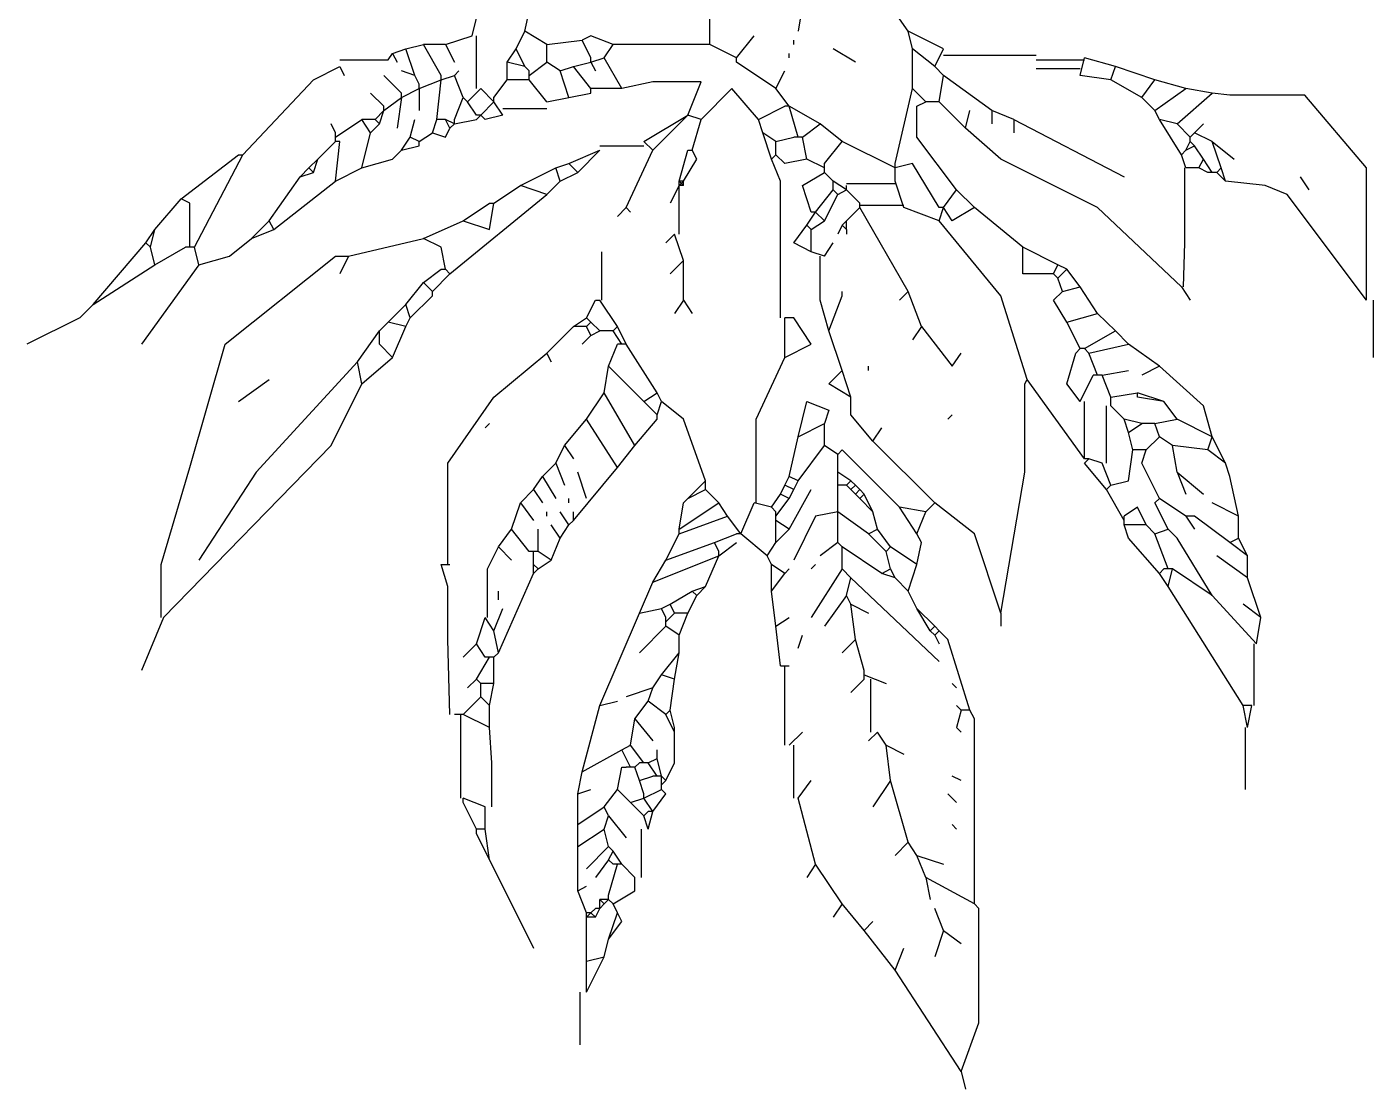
# Model space of a CAD drawing. Header units: millimetres. Extents: x 4028 to 9411, y 1490 to 4747.
# Drawn here: x 5732.2 to 5867.2, y 3648.4 to 3754.9 of the extents above; entities that cross this region are included whole.
import ezdxf

# ---------------------------------------------------------------- set-up
doc = ezdxf.new("R2010")
doc.units = ezdxf.units.MM

# ---------------------------------------------------------------- blocks, each defined once
blk = doc.blocks.new('A$C0EA44169')
at = {"linetype": 'Continuous'}
for points in [[(770, 1320), (780.9, 1369.5)], [(1248.4, 1320), (1210, 1375)], [(1116.5, 1353), (1111, 1320)], [(704, 1314.5), (709.5, 1336.5)], [(1001, 1303.5), (1001, 1336.5)], [(670.9, 1303.5), (704, 1314.5)], [(709.5, 1248.5), (709.5, 1314.5)], [(759, 1298), (770, 1320)], [(797.5, 1303.5), (770, 1320)], [(880, 1303.5), (852.4, 1314.5), (841.4, 1309)], [(1034, 1287), (1056, 1314.5)], [(1292.5, 1298), (1248.4, 1320)], [(1253.9, 1298), (1248.4, 1320)], [(604.9, 1292.5), (621.5, 1298)], [(621.5, 1298), (643.5, 1303.5)], [(632.5, 1265), (621.5, 1298)], [(665.4, 1265), (643.5, 1303.5)], [(670.9, 1303.5), (643.5, 1303.5)], [(670.9, 1303.5), (682, 1281.5)], [(748, 1281.5), (759, 1298)], [(770, 1276), (759, 1298)], [(797.5, 1303.5), (841.4, 1309)], [(797.5, 1281.5), (797.5, 1303.5)], [(852.4, 1287), (841.4, 1309)], [(869, 1287), (880, 1303.5)], [(1001, 1303.5), (880, 1303.5)], [(1034, 1287), (1001, 1303.5)], [(1105.5, 1303.5), (1105.5, 1309)], [(1182.5, 1281.5), (1155, 1298)], [(1253.9, 1248.5), (1253.9, 1298)], [(1281.5, 1276), (1253.9, 1298)], [(1281.5, 1276), (1292.5, 1298)], [(539, 1284.3), (599.5, 1284.3), (604.9, 1292.5)], [(604.9, 1292.5), (610.4, 1281.5)], [(748, 1259.5), (748, 1281.5)], [(770, 1276), (748, 1281.5)], [(775.5, 1265), (797.5, 1281.5)], [(814, 1270.5), (797.5, 1281.5)], [(830.5, 1276), (852.4, 1281.5)], [(852.4, 1281.5), (869, 1287)], [(852.4, 1281.5), (852.4, 1287)], [(852.4, 1281.5), (858, 1270.5)], [(891, 1248.5), (869, 1287)], [(1083.4, 1248.5), (1034, 1281.5), (1034, 1287)], [(1100, 1287), (1100, 1292.5)], [(1408, 1289.7), (1292.5, 1289.7)], [(1408, 1284.3), (1468.5, 1284.3)], [(1463, 1265), (1468.5, 1287)], [(1507, 1276), (1468.5, 1287)], [(418, 1166), (506, 1259.5), (539, 1276)], [(539, 1276), (544.4, 1265)], [(615.9, 1243), (594, 1265)], [(632.5, 1265), (615.9, 1270.5)], [(638, 1254), (632.5, 1265)], [(665.4, 1259.5), (682, 1265)], [(665.4, 1259.5), (665.4, 1265)], [(682, 1265), (687.5, 1270.5)], [(693, 1237.5), (682, 1265)], [(775.5, 1270.5), (770, 1276)], [(775.5, 1265), (775.5, 1270.5)], [(775.5, 1259.5), (775.5, 1265)], [(814, 1270.5), (830.5, 1276)], [(825, 1237.5), (814, 1270.5)], [(852.4, 1248.5), (830.5, 1276)], [(1083.4, 1248.5), (1094.5, 1270.5)], [(1292.5, 1265), (1281.5, 1276)], [(1287, 1232), (1292.5, 1265)], [(1353, 1221), (1292.5, 1265)], [(1463, 1273.3), (1408, 1273.3)], [(1501.5, 1259.5), (1463, 1265)], [(1501.5, 1259.5), (1507, 1276)], [(1556.4, 1259.5), (1507, 1276)], [(615.9, 1237.5), (638, 1248.5)], [(638, 1248.5), (665.4, 1259.5)], [(638, 1248.5), (638, 1254)], [(638, 1248.5), (638, 1221)], [(659.9, 1210), (665.4, 1259.5)], [(698.5, 1232), (715, 1248.5)], [(731.4, 1232), (715, 1248.5)], [(731.4, 1237.5), (748, 1259.5)], [(775.5, 1259.5), (748, 1259.5)], [(797.5, 1232), (775.5, 1259.5)], [(825, 1237.5), (852.4, 1243), (852.4, 1248.5)], [(891, 1248.5), (852.4, 1248.5)], [(973.5, 1215.5), (990, 1256.8), (929.5, 1256.8), (891, 1248.5)], [(1061.5, 1210), (1028.4, 1248.5), (990, 1210)], [(1100, 1226.5), (1083.4, 1248.5)], [(1232, 1155), (1253.9, 1248.5)], [(1270.5, 1232), (1253.9, 1248.5)], [(1540, 1237.5), (1501.5, 1259.5)], [(1540, 1237.5), (1556.4, 1259.5)], [(1595, 1248.5), (1556.4, 1259.5)], [(1556.4, 1221), (1595, 1248.5)], [(1628, 1243), (1595, 1248.5)], [(594, 1226.5), (577.5, 1243)], [(594, 1221), (615.9, 1237.5)], [(615.9, 1237.5), (610.4, 1199)], [(615.9, 1237.5), (615.9, 1243)], [(682, 1210), (693, 1237.5)], [(698.5, 1232), (693, 1237.5)], [(709.5, 1215.5), (698.5, 1232)], [(715, 1215.5), (731.4, 1232)], [(731.4, 1232), (731.4, 1237.5)], [(742.5, 1215.5), (731.4, 1232)], [(797.5, 1232), (825, 1237.5)], [(1308.9, 1122), (1259.4, 1188), (1259.4, 1226.5), (1270.5, 1232)], [(1287, 1232), (1270.5, 1232)], [(1319.9, 1199), (1287, 1232)], [(1556.4, 1221), (1540, 1237.5)], [(1584, 1204.5), (1628, 1243)], [(1820.5, 984.5), (1820.5, 1149.5), (1743.5, 1240.3), (1650, 1240.3), (1628, 1243)], [(533.5, 1188), (566.5, 1210)], [(577.5, 1193.5), (566.5, 1210)], [(583, 1210), (566.5, 1210)], [(583, 1210), (594, 1221)], [(588.5, 1204.5), (583, 1210)], [(588.5, 1204.5), (594, 1221)], [(594, 1221), (594, 1226.5)], [(627, 1188), (632.5, 1210)], [(654.5, 1193.5), (659.9, 1210)], [(670.9, 1210), (659.9, 1210)], [(676.5, 1199), (670.9, 1210)], [(682, 1204.5), (670.9, 1210)], [(682, 1204.5), (709.5, 1210), (715, 1215.5)], [(682, 1204.5), (682, 1210)], [(715, 1215.5), (709.5, 1215.5)], [(742.5, 1215.5), (720.4, 1210), (715, 1215.5)], [(742.5, 1223.8), (797.5, 1223.8)], [(918.5, 1182.5), (973.5, 1215.5)], [(929.5, 1171.5), (973.5, 1215.5)], [(990, 1210), (973.5, 1215.5)], [(979, 1171.5), (990, 1210)], [(1061.5, 1210), (1094.5, 1226.5)], [(1067, 1193.5), (1061.5, 1210)], [(1100, 1226.5), (1094.5, 1226.5)], [(1111, 1188), (1100, 1226.5)], [(1138.4, 1204.5), (1100, 1226.5)], [(1319.9, 1199), (1325.5, 1221)], [(1380.4, 1210), (1353, 1221)], [(1353, 1221), (1353, 1204.5)], [(1380.4, 1210), (1518, 1138.5)], [(1380.4, 1210), (1380.4, 1193.5)], [(1562, 1210), (1556.4, 1221)], [(1589.5, 1166), (1562, 1210)], [(1584, 1204.5), (1562, 1210)], [(533.5, 1193.5), (528, 1204.5)], [(533.5, 1188), (533.5, 1193.5)], [(566.5, 1149.5), (577.5, 1193.5)], [(577.5, 1193.5), (588.5, 1204.5)], [(638, 1182.5), (654.5, 1193.5)], [(654.5, 1193.5), (670.9, 1188), (676.5, 1199)], [(676.5, 1199), (682, 1204.5)], [(1077.9, 1160.5), (1067, 1193.5)], [(1083.4, 1182.5), (1067, 1193.5)], [(1116.5, 1188), (1138.4, 1204.5)], [(1166, 1182.5), (1138.4, 1204.5)], [(1589.5, 1001), (1484.9, 1100), (1364, 1160.5), (1319.9, 1199)], [(1600.5, 1188), (1584, 1204.5)], [(1600.5, 1188), (1605.9, 1193.5)], [(1605.9, 1193.5), (1616.9, 1204.5)], [(1628, 1182.5), (1605.9, 1193.5)], [(511.5, 1160.5), (533.5, 1182.5)], [(533.5, 1182.5), (533.5, 1188)], [(533.5, 1133), (539, 1182.5), (533.5, 1182.5)], [(615.9, 1171.5), (627, 1188)], [(615.9, 1171.5), (638, 1177), (638, 1182.5)], [(638, 1182.5), (627, 1188)], [(863.5, 1177), (918.5, 1177)], [(929.5, 1171.5), (918.5, 1182.5)], [(1083.4, 1182.5), (1105.5, 1188)], [(1083.4, 1166), (1083.4, 1182.5)], [(1111, 1188), (1105.5, 1188)], [(1116.5, 1188), (1111, 1188)], [(1122, 1160.5), (1116.5, 1188)], [(1143.9, 1155), (1166, 1182.5)], [(1232, 1149.5), (1166, 1182.5)], [(1595, 1171.5), (1600.5, 1182.5)], [(1595, 1171.5), (1605.9, 1177)], [(1600.5, 1182.5), (1600.5, 1188)], [(1605.9, 1177), (1600.5, 1182.5)], [(1616.9, 1160.5), (1605.9, 1177)], [(1639, 1149.5), (1628, 1182.5)], [(1628, 1182.5), (1655.5, 1160.5)], [(341, 1111), (412.5, 1166), (418, 1166)], [(357.5, 1050.5), (418, 1166)], [(500.5, 1149.5), (511.5, 1160.5)], [(506, 1144), (511.5, 1160.5)], [(566.5, 1149.5), (604.9, 1160.5), (615.9, 1171.5)], [(825, 1155), (863.5, 1171.5)], [(835.9, 1144), (863.5, 1171.5)], [(896.4, 1100), (929.5, 1171.5)], [(962.4, 1133), (973.5, 1171.5), (979, 1171.5)], [(967.9, 1133), (984.5, 1160.5), (979, 1171.5)], [(1077.9, 1160.5), (1083.4, 1166)], [(1089, 962.5), (1089, 1133), (1077.9, 1160.5)], [(1122, 1160.5), (1094.5, 1155), (1083.4, 1166)], [(1143.9, 1149.5), (1122, 1160.5)], [(1589.5, 1166), (1595, 1171.5)], [(1595, 1149.5), (1589.5, 1166)], [(1611.4, 1149.5), (1616.9, 1160.5)], [(1628, 1144), (1616.9, 1160.5)], [(489.4, 1138.5), (500.5, 1149.5)], [(489.4, 1138.5), (506, 1144)], [(506, 1144), (500.5, 1149.5)], [(533.5, 1133), (566.5, 1149.5)], [(764.5, 1127.5), (808.5, 1149.5)], [(808.5, 1149.5), (825, 1155)], [(814, 1133), (808.5, 1149.5)], [(814, 1133), (835.9, 1144)], [(835.9, 1144), (825, 1155)], [(1127.5, 1094.5), (1116.5, 1127.5), (1143.9, 1144)], [(1143.9, 1149.5), (1143.9, 1155)], [(1143.9, 1144), (1143.9, 1149.5)], [(1155, 1133), (1143.9, 1144)], [(1287, 1100), (1253.9, 1155), (1232, 1149.5)], [(1232, 1149.5), (1232, 1155)], [(1232, 1133), (1232, 1149.5)], [(1592.2, 1001), (1593.6, 1056), (1593.6, 1149.5)], [(1611.4, 1149.5), (1595, 1149.5)], [(1622.5, 1144), (1611.4, 1149.5)], [(1628, 1144), (1622.5, 1144)], [(1633.5, 1144), (1628, 1144)], [(1633.5, 1144), (1639, 1149.5)], [(1644.5, 1133), (1633.5, 1144)], [(1644.5, 1133), (1639, 1149.5)], [(451, 1083.5), (489.4, 1138.5)], [(456.5, 1072.5), (533.5, 1133)], [(731.4, 1105.5), (764.5, 1127.5)], [(797.5, 1116.5), (764.5, 1127.5)], [(797.5, 1116.5), (814, 1133)], [(962.4, 1127.5), (951.5, 1105.5)], [(967.9, 1127.5), (962.4, 1133)], [(962.4, 1127.5), (967.9, 1133)], [(962.4, 1127.5), (962.4, 1133)], [(967.9, 1133), (962.4, 1133)], [(962.4, 1067), (962.4, 1127.5)], [(967.9, 1127.5), (962.4, 1127.5)], [(967.9, 1127.5), (967.9, 1133)], [(1171.5, 1122), (1155, 1133)], [(1155, 1127.5), (1155, 1133)], [(1155, 1122), (1155, 1127.5)], [(1171.5, 1130.2), (1232, 1130.2)], [(1171.5, 1122), (1171.5, 1127.5)], [(1243, 1100), (1232, 1133)], [(1820.5, 984.5), (1721.4, 1116.5), (1694, 1127.5), (1644.5, 1133)], [(1749, 1122), (1738, 1138.5)], [(307.9, 1072.5), (341, 1111)], [(352, 1050.5), (352, 1105.5), (341, 1111)], [(676.5, 1017.5), (797.5, 1116.5)], [(1132.9, 1094.5), (1155, 1122)], [(1143.9, 1083.5), (1160.5, 1116.5)], [(1160.5, 1116.5), (1155, 1122)], [(1160.5, 1116.5), (1171.5, 1122)], [(1188, 1105.5), (1171.5, 1122)], [(1292.5, 1100), (1308.9, 1122)], [(1331, 1100), (1308.9, 1122)], [(693, 1083.5), (725.9, 1105.5), (731.4, 1105.5)], [(693, 1083.5), (725.9, 1072.5), (731.4, 1105.5)], [(896.4, 1100), (885.5, 1089)], [(896.4, 1100), (901.9, 1094.5)], [(1122, 1078), (1132.9, 1094.5)], [(1132.9, 1094.5), (1127.5, 1094.5)], [(1143.9, 1083.5), (1132.9, 1094.5)], [(1171.5, 1083.5), (1188, 1100)], [(1188, 1100), (1188, 1105.5)], [(1243, 1102.8), (1188, 1102.8)], [(1248.4, 995.5), (1188, 1100)], [(1287, 1083.5), (1243, 1100)], [(1287, 1083.5), (1292.5, 1100)], [(1292.5, 1100), (1287, 1100)], [(1331, 1100), (1303.5, 1083.5), (1292.5, 1100)], [(1391.5, 1050.5), (1331, 1100)], [(428.9, 1061.5), (451, 1083.5)], [(456.5, 1072.5), (451, 1083.5)], [(643.5, 1061.5), (693, 1083.5)], [(1127.5, 1045), (1105.5, 1056), (1122, 1078)], [(1127.5, 1072.5), (1122, 1078)], [(1127.5, 1072.5), (1143.9, 1083.5)], [(1166, 1078), (1160.5, 1067)], [(1166, 1078), (1171.5, 1083.5)], [(1171.5, 1072.5), (1166, 1078)], [(1171.5, 1072.5), (1171.5, 1083.5)], [(1397, 885.5), (1364, 990), (1287, 1083.5)], [(297, 1056), (307.9, 1072.5)], [(302.5, 1050.5), (307.9, 1072.5)], [(363, 1028.5), (401.5, 1039.5), (428.9, 1061.5)], [(428.9, 1061.5), (456.5, 1072.5)], [(549.9, 1039.5), (643.5, 1061.5)], [(670.9, 1023), (665.4, 1050.5), (643.5, 1061.5)], [(956.9, 1067), (946, 1056)], [(967.9, 1034), (956.9, 1067)], [(1127.5, 1045), (1127.5, 1072.5)], [(1171.5, 1072.5), (1171.5, 1067)], [(231, 979), (297, 1056)], [(302.5, 1050.5), (297, 1056)], [(307.9, 1028.5), (302.5, 1050.5)], [(307.9, 1028.5), (346.5, 1050.5)], [(352, 1050.5), (346.5, 1050.5)], [(357.5, 1050.5), (352, 1050.5)], [(363, 1028.5), (357.5, 1050.5)], [(866.2, 984.5), (866.2, 1045)], [(1143.9, 1039.5), (1127.5, 1045)], [(1143.9, 1039.5), (1155, 1056)], [(1429.9, 1017.5), (1391.5, 1017.5), (1391.5, 1050.5)], [(1435.4, 1028.5), (1391.5, 1050.5)], [(231, 979), (307.9, 1028.5)], [(363, 1028.5), (291.5, 929.5)], [(316.2, 588.5), (316.2, 654.5), (352, 775.5), (396, 929.5), (533.5, 1039.5), (549.9, 1039.5)], [(549.9, 1039.5), (539, 1017.5)], [(967.9, 1034), (951.5, 1017.5)], [(967.9, 984.5), (967.9, 1034)], [(1149.5, 946), (1138.4, 984.5), (1138.4, 1039.5)], [(1429.9, 1017.5), (1435.4, 1028.5)], [(1446.5, 1023), (1435.4, 1028.5)], [(643.5, 1006.5), (665.4, 1023), (670.9, 1023)], [(654.5, 995.5), (676.5, 1017.5)], [(676.5, 1017.5), (670.9, 1023)], [(1435.4, 1012), (1429.9, 1017.5)], [(1435.4, 1012), (1446.5, 1023)], [(1440.9, 995.5), (1435.4, 1012)], [(1463, 1001), (1446.5, 1023)], [(621.5, 979), (643.5, 1006.5)], [(627, 962.5), (654.5, 990), (654.5, 995.5)], [(654.5, 995.5), (643.5, 1006.5)], [(1149.5, 946), (1166, 990), (1166, 995.5)], [(1248.4, 995.5), (1237.5, 984.5)], [(1264.9, 951.5), (1248.4, 995.5)], [(1446.5, 957), (1429.9, 984.5), (1440.9, 995.5)], [(1440.9, 995.5), (1463, 1001)], [(1484.9, 968), (1463, 1001)], [(1589.5, 1001), (1600.5, 984.5)], [(214.5, 962.5), (231, 979)], [(214.5, 962.5), (231, 979)], [(599.5, 957), (621.5, 979)], [(627, 962.5), (621.5, 979)], [(846.9, 962.5), (858, 984.5), (863.5, 984.5)], [(885.5, 951.5), (863.5, 984.5)], [(967.9, 984.5), (956.9, 968)], [(967.9, 984.5), (979, 968)], [(1828.7, 984.5), (1828.7, 913)], [(214.5, 962.5), (148.5, 929.5)], [(621.5, 951.5), (627, 962.5)], [(830.5, 951.5), (846.9, 962.5)], [(852.4, 957), (846.9, 962.5)], [(1094.5, 913), (1127.5, 929.5), (1105.5, 962.5), (1094.5, 962.5)], [(1094.5, 913), (1094.5, 962.5)], [(1446.5, 957), (1484.9, 968)], [(1507, 946), (1484.9, 968)], [(561, 907.5), (588.5, 946)], [(588.5, 946), (599.5, 957)], [(604.9, 913), (588.5, 929.5), (588.5, 946)], [(621.5, 951.5), (599.5, 957)], [(604.9, 913), (621.5, 951.5)], [(797.5, 918.5), (830.5, 951.5)], [(846.9, 951.5), (830.5, 951.5)], [(846.9, 951.5), (852.4, 957)], [(852.4, 940.5), (846.9, 951.5)], [(863.5, 946), (852.4, 957)], [(852.4, 940.5), (863.5, 946)], [(880, 946), (863.5, 946)], [(880, 946), (885.5, 951.5)], [(891, 929.5), (880, 946)], [(896.4, 929.5), (885.5, 951.5)], [(1166, 896.5), (1149.5, 946)], [(1264.9, 951.5), (1253.9, 935)], [(1264.9, 951.5), (1303.5, 902), (1314.4, 918.5)], [(1463, 924), (1446.5, 957)], [(1468.5, 924), (1507, 946)], [(1523.5, 929.5), (1507, 946)], [(852.4, 940.5), (841.4, 929.5)], [(874.5, 902), (885.5, 929.5)], [(891, 929.5), (885.5, 929.5)], [(896.4, 929.5), (891, 929.5)], [(935, 869), (896.4, 929.5)], [(1474, 918.5), (1523.5, 929.5)], [(1562, 902), (1523.5, 929.5)], [(561, 907.5), (434.4, 770), (363, 660)], [(566.5, 880), (561, 907.5)], [(566.5, 880), (604.9, 913)], [(673.7, 654.5), (673.7, 781), (731.4, 863.5), (797.5, 918.5)], [(797.5, 918.5), (803, 907.5), (797.5, 918.5)], [(1058.7, 731.5), (1058.7, 836), (1094.5, 913)], [(1463, 858), (1446.5, 880), (1457.5, 918.5), (1463, 924)], [(1468.5, 924), (1463, 924)], [(1474, 918.5), (1468.5, 924)], [(1484.9, 891), (1474, 918.5)], [(869, 869), (874.5, 902)], [(918.5, 858), (874.5, 902)], [(1177, 863.5), (1149.5, 880), (1166, 896.5)], [(1177, 863.5), (1166, 896.5)], [(1198.9, 896.5), (1198.9, 902)], [(1463, 858), (1479.5, 891)], [(1484.9, 891), (1479.5, 891)], [(1490.4, 891), (1484.9, 891)], [(1490.4, 891), (1523.5, 896.5)], [(1501.5, 863.5), (1490.4, 891)], [(1562, 902), (1540, 891)], [(1628, 814), (1616.9, 852.5), (1562, 902)], [(318.9, 588.5), (528, 803), (566.5, 880)], [(412.5, 858), (451, 885.5)], [(1364, 594), (1394.2, 770), (1394.2, 880), (1397, 885.5)], [(1468.5, 786.5), (1397, 885.5)], [(846.9, 836), (869, 869)], [(907.4, 803), (869, 869)], [(918.5, 858), (935, 869)], [(935, 841.5), (918.5, 858)], [(940.5, 858), (935, 869)], [(935, 841.5), (940.5, 858)], [(995.5, 759), (967.9, 836), (940.5, 858)], [(1111, 814), (1122, 858), (1149.5, 847), (1143.9, 830.5)], [(1204.4, 808.5), (1177, 841.5), (1177, 863.5)], [(1468.5, 786.5), (1468.5, 858)], [(1501.5, 863.5), (1534.5, 869)], [(1501.5, 852.5), (1501.5, 863.5)], [(1567.5, 858), (1534.5, 869)], [(1567.5, 858), (1534.5, 863.5), (1534.5, 869)], [(1584, 836), (1567.5, 858)], [(907.4, 803), (935, 836), (935, 841.5)], [(1298, 836), (1303.5, 841.5)], [(1495.9, 781), (1495.9, 852.5)], [(1518, 836), (1501.5, 852.5)], [(720.4, 825), (725.9, 830.5)], [(819.5, 803), (846.9, 836)], [(885.5, 775.5), (846.9, 836)], [(1111, 814), (1143.9, 830.5)], [(1143.9, 803), (1143.9, 830.5)], [(1204.4, 808.5), (1215.5, 825)], [(1523.5, 819.5), (1518, 836)], [(1540, 830.5), (1518, 836)], [(1523.5, 819.5), (1540, 830.5)], [(1556.4, 830.5), (1540, 830.5)], [(1556.4, 830.5), (1584, 836)], [(1562, 814), (1556.4, 830.5)], [(1628, 814), (1584, 836)], [(1100, 764.5), (1111, 814)], [(1281.5, 731.5), (1204.4, 808.5)], [(1529, 797.5), (1523.5, 819.5)], [(1545.4, 797.5), (1562, 814)], [(1578.5, 803), (1562, 814)], [(1622.5, 797.5), (1628, 814)], [(1644.5, 781), (1628, 814)], [(808.5, 781), (819.5, 803)], [(819.5, 803), (830.5, 786.5)], [(885.5, 775.5), (907.4, 803)], [(1111, 759), (1143.9, 803)], [(1160.5, 792), (1143.9, 803)], [(1237.5, 726), (1166, 797.5), (1160.5, 792)], [(1160.5, 770), (1160.5, 792)], [(1501.5, 753.5), (1523.5, 759), (1529, 797.5)], [(1545.4, 797.5), (1529, 797.5)], [(1562, 737), (1540, 781), (1545.4, 797.5)], [(1584, 770), (1578.5, 803)], [(1622.5, 797.5), (1578.5, 803)], [(1644.5, 781), (1622.5, 797.5)], [(791.9, 764.5), (808.5, 781)], [(808.5, 781), (819.5, 753.5)], [(830.5, 709.5), (885.5, 775.5)], [(1495.9, 748), (1468.5, 781), (1474, 786.5)], [(1474, 786.5), (1468.5, 786.5)], [(1490.4, 781), (1474, 786.5)], [(1501.5, 753.5), (1490.4, 781)], [(1660.9, 715), (1650, 764.5), (1644.5, 781)], [(780.9, 748), (791.9, 764.5)], [(791.9, 764.5), (808.5, 737)], [(846.9, 737), (835.9, 770)], [(973.5, 737), (995.5, 759)], [(995.5, 753.5), (995.5, 759)], [(1094.5, 753.5), (1100, 764.5)], [(1111, 759), (1100, 764.5)], [(1105.5, 748), (1111, 759)], [(1160.5, 753.5), (1160.5, 770)], [(1177, 759), (1160.5, 770)], [(1171.5, 753.5), (1177, 759)], [(1182.5, 753.5), (1177, 759)], [(1584, 770), (1616.9, 742.5)], [(1584, 770), (1595, 742.5)], [(764.5, 731.5), (780.9, 748)], [(780.9, 748), (791.9, 731.5)], [(973.5, 737), (995.5, 748)], [(995.5, 748), (995.5, 753.5)], [(1012, 731.5), (995.5, 748)], [(1077.9, 726), (1089, 742.5)], [(1089, 742.5), (1094.5, 753.5)], [(1100, 737), (1089, 742.5)], [(1105.5, 748), (1094.5, 753.5)], [(1100, 698.5), (1127.5, 748)], [(1100, 737), (1105.5, 748)], [(1160.5, 726), (1160.5, 753.5)], [(1171.5, 753.5), (1160.5, 753.5)], [(1177, 748), (1171.5, 753.5)], [(1177, 748), (1182.5, 753.5)], [(1182.5, 742.5), (1177, 748)], [(1188, 748), (1182.5, 753.5)], [(1182.5, 742.5), (1188, 748)], [(1188, 737), (1182.5, 742.5)], [(1193.4, 742.5), (1188, 748)], [(1188, 737), (1193.4, 742.5)], [(1204.4, 720.5), (1193.4, 742.5)], [(1495.9, 748), (1501.5, 753.5)], [(1518, 709.5), (1495.9, 748)], [(753.5, 698.5), (764.5, 731.5)], [(764.5, 731.5), (780.9, 709.5)], [(825, 731.5), (825, 737)], [(962.4, 698.5), (967.9, 731.5), (973.5, 737)], [(962.4, 698.5), (1012, 731.5)], [(1022.9, 715), (1012, 731.5)], [(1039.5, 693), (1056, 731.5)], [(1077.9, 726), (1056, 731.5)], [(1083.4, 720.5), (1077.9, 726)], [(1083.4, 715), (1100, 737)], [(1160.5, 720.5), (1160.5, 726)], [(1204.4, 720.5), (1188, 737)], [(1259.4, 693), (1237.5, 726)], [(1270.5, 720.5), (1237.5, 726)], [(1270.5, 720.5), (1281.5, 731.5)], [(1364, 594), (1331, 693), (1281.5, 731.5)], [(1545.4, 704), (1534.5, 726), (1518, 715)], [(1573, 698.5), (1556.4, 731.5), (1562, 737)], [(1595, 715), (1562, 737)], [(1660.9, 715), (1628, 731.5)], [(797.5, 715), (797.5, 720.5)], [(825, 704), (814, 720.5)], [(825, 704), (830.5, 709.5)], [(830.5, 709.5), (830.5, 720.5)], [(962.4, 693), (1022.9, 715)], [(1039.5, 693), (1022.9, 715)], [(1083.4, 715), (1083.4, 720.5)], [(1083.4, 709.5), (1083.4, 715)], [(1083.4, 682), (1083.4, 709.5)], [(1100, 698.5), (1083.4, 709.5)], [(1160.5, 720.5), (1132.9, 715), (1105.5, 660)], [(1160.5, 682), (1160.5, 720.5)], [(1198.9, 693), (1160.5, 720.5)], [(1210, 698.5), (1204.4, 720.5)], [(1259.4, 693), (1270.5, 720.5)], [(1518, 709.5), (1518, 715)], [(1518, 704), (1518, 709.5)], [(1650, 682), (1605.9, 715), (1595, 715)], [(1595, 715), (1605.9, 698.5)], [(1660.9, 687.5), (1660.9, 715)], [(737, 676.5), (753.5, 698.5)], [(775.5, 671), (753.5, 698.5)], [(786.4, 671), (786.4, 698.5)], [(814, 687.5), (803, 704)], [(814, 687.5), (825, 704)], [(946, 660), (962.4, 693)], [(962.4, 693), (962.4, 698.5)], [(1006.5, 682), (1034, 693)], [(1039.5, 693), (1034, 693)], [(1072.4, 665.5), (1039.5, 693)], [(1083.4, 682), (1100, 698.5)], [(1198.9, 693), (1210, 698.5)], [(1221, 671), (1198.9, 693)], [(1226.5, 676.5), (1210, 698.5)], [(1259.4, 654.5), (1264.9, 682), (1259.4, 693)], [(1562, 643.5), (1523.5, 687.5), (1518, 704)], [(1545.4, 704), (1518, 704)], [(1556.4, 693), (1545.4, 704)], [(1556.4, 693), (1573, 698.5)], [(1573, 649), (1556.4, 693)], [(1628, 616), (1584, 687.5), (1573, 698.5)], [(723.2, 588.5), (723.2, 649), (737, 676.5)], [(737, 676.5), (753.5, 660)], [(803, 660), (814, 687.5)], [(946, 660), (1006.5, 682)], [(1012, 671), (1006.5, 682)], [(1012, 665.5), (1034, 682)], [(1072.4, 665.5), (1083.4, 682)], [(1160.5, 682), (1138.4, 665.5)], [(1166, 676.5), (1160.5, 682)], [(1215.5, 643.5), (1166, 676.5)], [(1166, 649), (1166, 676.5)], [(1221, 671), (1226.5, 676.5)], [(1259.4, 654.5), (1226.5, 676.5)], [(1650, 682), (1660.9, 687.5)], [(1671.9, 665.5), (1650, 682)], [(1671.9, 665.5), (1660.9, 687.5)], [(780.9, 671), (775.5, 671)], [(780.9, 654.5), (780.9, 671)], [(786.4, 671), (780.9, 671)], [(803, 660), (786.4, 671)], [(786.4, 649), (803, 660)], [(929.5, 632.5), (1012, 665.5)], [(929.5, 632.5), (946, 660)], [(995.5, 627), (1012, 665.5)], [(1012, 665.5), (1012, 671)], [(1077.9, 654.5), (1072.4, 665.5)], [(1226.5, 649), (1221, 671)], [(1671.9, 638), (1633.5, 665.5)], [(1671.9, 638), (1671.9, 665.5)], [(676.5, 467.5), (673.7, 561), (673.7, 627), (665.4, 654.5)], [(665.4, 654.5), (676.5, 654.5)], [(737, 544.5), (780.9, 643.5)], [(780.9, 643.5), (780.9, 654.5)], [(786.4, 649), (780.9, 654.5)], [(780.9, 643.5), (786.4, 649)], [(1077.9, 621.5), (1077.9, 654.5)], [(1094.5, 643.5), (1077.9, 654.5)], [(1077.9, 621.5), (1094.5, 643.5)], [(1094.5, 643.5), (1100, 649)], [(1127.5, 649), (1132.9, 654.5)], [(1166, 649), (1127.5, 588.5)], [(1177, 638), (1166, 649)], [(1215.5, 643.5), (1226.5, 649)], [(1232, 638), (1215.5, 643.5)], [(1232, 638), (1226.5, 649)], [(1248.4, 621.5), (1259.4, 654.5)], [(1562, 643.5), (1567.5, 649)], [(1573, 627), (1562, 643.5)], [(1573, 649), (1567.5, 649)], [(1573, 627), (1578.5, 649)], [(1578.5, 649), (1573, 649)], [(1628, 616), (1578.5, 649)], [(913, 594), (929.5, 632.5)], [(979, 621.5), (995.5, 627)], [(984.5, 616), (995.5, 627)], [(1171.5, 616), (1177, 638)], [(1177, 638), (1287, 533.5)], [(1248.4, 621.5), (1232, 638)], [(1666.4, 478.5), (1573, 627)], [(1688.5, 588.5), (1671.9, 638)], [(737, 610.5), (737, 621.5)], [(940.5, 599.5), (951.5, 605)], [(951.5, 605), (979, 621.5)], [(956.9, 594), (951.5, 605)], [(973.5, 594), (984.5, 616)], [(984.5, 616), (979, 621.5)], [(1083.4, 577.5), (1077.9, 621.5)], [(1171.5, 616), (1143.9, 577.5)], [(1177, 605), (1171.5, 616)], [(1182.5, 561), (1177, 605)], [(1177, 605), (1198.9, 594)], [(1259.4, 599.5), (1248.4, 621.5)], [(1683, 555.5), (1628, 616)], [(1688.5, 588.5), (1666.4, 605)], [(318.9, 588.5), (291.5, 522.5)], [(709.5, 555.5), (720.4, 588.5)], [(731.4, 572), (720.4, 588.5)], [(731.4, 572), (742.5, 599.5)], [(863.5, 478.5), (913, 594)], [(913, 594), (940.5, 599.5)], [(946, 588.5), (940.5, 599.5)], [(946, 583), (956.9, 594)], [(946, 583), (946, 588.5)], [(973.5, 594), (956.9, 594)], [(962.4, 566.5), (973.5, 594)], [(1083.4, 577.5), (1100, 588.5)], [(1276, 572), (1259.4, 599.5)], [(1281.5, 577.5), (1259.4, 599.5)], [(1364, 594), (1364, 577.5)], [(1683, 555.5), (1688.5, 588.5)], [(737, 544.5), (731.4, 572)], [(946, 577.5), (913, 544.5)], [(946, 577.5), (946, 583)], [(962.4, 566.5), (946, 577.5)], [(1089, 528), (1083.4, 577.5)], [(1276, 572), (1281.5, 577.5)], [(1281.5, 566.5), (1276, 572)], [(1287, 572), (1281.5, 577.5)], [(1281.5, 566.5), (1287, 572)], [(1325.5, 473), (1298, 561), (1287, 572)], [(709.5, 555.5), (693, 539)], [(720.4, 539), (709.5, 555.5)], [(962.4, 544.5), (962.4, 566.5)], [(1111, 550), (1116.5, 566.5)], [(1182.5, 561), (1166, 544.5)], [(1193.4, 522.5), (1182.5, 561)], [(1281.5, 566.5), (1287, 555.5)], [(1680.2, 478.5), (1680.2, 555.5)], [(709.5, 511.5), (725.9, 539)], [(725.9, 539), (720.4, 539)], [(731.4, 539), (725.9, 539)], [(731.4, 539), (737, 544.5)], [(731.4, 506), (731.4, 539)], [(940.5, 517), (962.4, 544.5)], [(956.9, 511.5), (962.4, 544.5)], [(1089, 528), (1100, 528)], [(1094.5, 429), (1094.5, 528)], [(1193.4, 517), (1193.4, 522.5)], [(709.5, 511.5), (698.5, 500.5)], [(715, 506), (709.5, 511.5)], [(715, 489.5), (715, 506)], [(731.4, 506), (715, 506)], [(725.9, 478.5), (731.4, 506)], [(929.5, 500.5), (940.5, 517)], [(956.9, 511.5), (940.5, 517)], [(951.5, 473), (956.9, 511.5)], [(1193.4, 511.5), (1177, 495)], [(1193.4, 511.5), (1193.4, 517)], [(1193.4, 517), (1221, 506)], [(1201.7, 445.5), (1201.7, 511.5)], [(1308.9, 500.5), (1303.5, 506)], [(693, 467.5), (715, 489.5)], [(725.9, 478.5), (715, 489.5)], [(929.5, 500.5), (896.4, 489.5)], [(924, 484), (929.5, 500.5)], [(725.9, 451), (725.9, 478.5)], [(841.4, 396), (863.5, 478.5)], [(863.5, 478.5), (885.5, 484)], [(907.4, 462), (924, 484)], [(946, 467.5), (924, 484)], [(946, 467.5), (951.5, 473)], [(956.9, 451), (951.5, 473)], [(1314.4, 473), (1308.9, 478.5)], [(1314.4, 473), (1308.9, 451), (1314.4, 445.5)], [(1325.5, 473), (1314.4, 473)], [(1331, 231), (1331, 462), (1325.5, 473)], [(1671.9, 451), (1666.4, 478.5)], [(1677.4, 478.5), (1666.4, 478.5)], [(1671.9, 451), (1677.4, 478.5)], [(687.5, 467.5), (682, 467.5)], [(693, 467.5), (687.5, 467.5)], [(690.2, 363), (690.2, 467.5)], [(725.9, 451), (693, 467.5)], [(901.9, 429), (907.4, 462)], [(907.4, 462), (929.5, 434.5)], [(956.9, 445.5), (946, 467.5)], [(728.7, 352), (728.7, 407), (725.9, 451)], [(956.9, 445.5), (956.9, 451)], [(956.9, 423.5), (956.9, 445.5)], [(956.9, 423.5), (956.9, 445.5)], [(1100, 429), (1116.5, 445.5)], [(1210, 445.5), (1198.9, 434.5)], [(1221, 429), (1210, 445.5)], [(1669.2, 451), (1669.2, 374)], [(841.4, 396), (891, 423.5)], [(891, 423.5), (901.9, 429)], [(901.9, 401.5), (891, 423.5)], [(918.5, 407), (901.9, 429)], [(935, 412.5), (935, 423.5)], [(946, 385), (956.9, 407), (956.9, 423.5)], [(1105.5, 363), (1105.5, 429)], [(1226.5, 385), (1221, 429)], [(1221, 429), (1243, 418)], [(907.4, 401.5), (913, 407)], [(918.5, 407), (913, 407)], [(924, 407), (918.5, 407)], [(924, 407), (935, 412.5)], [(935, 390.5), (924, 407)], [(940.5, 390.5), (935, 412.5)], [(835.9, 368.5), (841.4, 396)], [(885.5, 374), (891, 401.5), (896.4, 401.5)], [(901.9, 401.5), (896.4, 401.5)], [(907.4, 401.5), (901.9, 401.5)], [(913, 385), (907.4, 401.5)], [(913, 385), (929.5, 390.5)], [(935, 390.5), (929.5, 390.5)], [(940.5, 390.5), (935, 390.5)], [(940.5, 379.5), (940.5, 390.5)], [(946, 385), (940.5, 390.5)], [(1314.4, 385), (1303.5, 390.5)], [(835.9, 368.5), (852.4, 374)], [(869, 352), (885.5, 374)], [(901.9, 357.5), (885.5, 374)], [(918.5, 368.5), (913, 385)], [(918.5, 363), (940.5, 374)], [(929.5, 346.5), (946, 368.5), (940.5, 374)], [(940.5, 379.5), (946, 385)], [(940.5, 374), (940.5, 379.5)], [(1111, 363), (1127.5, 385)], [(1226.5, 385), (1204.4, 352)], [(1248.4, 308), (1226.5, 385)], [(709.5, 324.5), (693, 357.5), (693, 363)], [(720.4, 352), (693, 363)], [(835.9, 330), (835.9, 368.5)], [(901.9, 357.5), (918.5, 363)], [(918.5, 341), (901.9, 357.5)], [(918.5, 363), (918.5, 368.5)], [(929.5, 346.5), (918.5, 363)], [(1132.9, 280.5), (1111, 363)], [(1308.9, 357.5), (1298, 368.5)], [(720.4, 324.5), (720.4, 352)], [(835.9, 330), (869, 352)], [(874.5, 341), (869, 352)], [(869, 324.5), (874.5, 341)], [(874.5, 341), (896.4, 313.5)], [(918.5, 341), (924, 346.5)], [(924, 324.5), (918.5, 341)], [(924, 324.5), (929.5, 346.5)], [(929.5, 346.5), (924, 346.5)], [(725.9, 286), (709.5, 319), (709.5, 324.5)], [(720.4, 324.5), (709.5, 324.5)], [(725.9, 286), (720.4, 324.5)], [(835.9, 302.5), (835.9, 330)], [(835.9, 302.5), (869, 324.5)], [(874.5, 302.5), (869, 324.5)], [(915.7, 264), (915.7, 324.5)], [(1308.9, 324.5), (1303.5, 330)], [(835.9, 247.5), (835.9, 302.5)], [(874.5, 302.5), (846.9, 275)], [(880, 297), (874.5, 302.5)], [(1248.4, 308), (1232, 291.5)], [(1259.4, 291.5), (1248.4, 308)], [(725.9, 286), (780.9, 176)], [(874.5, 286), (858, 264)], [(874.5, 286), (880, 297)], [(880, 280.5), (874.5, 286)], [(891, 280.5), (880, 297)], [(1270.5, 264), (1259.4, 291.5)], [(1259.4, 291.5), (1292.5, 280.5)], [(874.5, 242), (885.5, 280.5)], [(885.5, 280.5), (880, 280.5)], [(891, 280.5), (885.5, 280.5)], [(907.4, 264), (891, 280.5)], [(1132.9, 280.5), (1122, 264)], [(1166, 231), (1132.9, 280.5)], [(835.9, 247.5), (846.9, 253)], [(880, 231), (907.4, 247.5), (907.4, 264)], [(1331, 231), (1270.5, 264)], [(1270.5, 264), (1276, 236.5)], [(846.9, 220), (835.9, 247.5)], [(863.5, 225.5), (863.5, 236.5)], [(869, 231), (863.5, 236.5)], [(874.5, 236.5), (863.5, 236.5)], [(869, 231), (874.5, 236.5)], [(874.5, 236.5), (874.5, 242)], [(880, 231), (874.5, 236.5)], [(846.9, 214.5), (852.4, 220)], [(846.9, 214.5), (846.9, 220)], [(852.4, 220), (846.9, 220)], [(852.4, 220), (858, 225.5)], [(858, 214.5), (852.4, 220)], [(858, 214.5), (863.5, 225.5)], [(863.5, 225.5), (858, 225.5)], [(863.5, 225.5), (869, 231)], [(874.5, 187), (891, 209), (885.5, 220)], [(874.5, 187), (885.5, 220)], [(885.5, 220), (880, 231)], [(1166, 231), (1155, 214.5)], [(1193.4, 198), (1166, 231)], [(1292.5, 198), (1281.5, 225.5)], [(1314.4, 22), (1336.5, 82.5), (1336.5, 225.5), (1331, 231)], [(846.9, 159.5), (846.9, 214.5)], [(858, 214.5), (846.9, 214.5)], [(1193.4, 198), (1204.4, 209)], [(869, 165), (874.5, 187)], [(1232, 148.5), (1193.4, 198)], [(1292.5, 198), (1281.5, 165)], [(1292.5, 198), (1314.4, 181.5)], [(1232, 148.5), (1243, 176)], [(846.9, 121), (869, 165)], [(846.9, 159.5), (869, 165)], [(846.9, 121), (846.9, 159.5)], [(1314.4, 22), (1232, 148.5)], [(838.7, 121), (838.7, 55)], [(1314.4, 22), (1319.9, 0)]]:
    blk.add_lwpolyline(points, dxfattribs=at)

msp = doc.modelspace()

# ---------------------------------------------------------------- block references
at = {"xscale": 0.08035240361941537, "yscale": 0.08035240361941537, "zscale": 0.08035240361941537}
msp.add_blockref('A$C0EA44169', (5720.27, 3648.43), dxfattribs=at)

doc.saveas('drawing.dxf')
